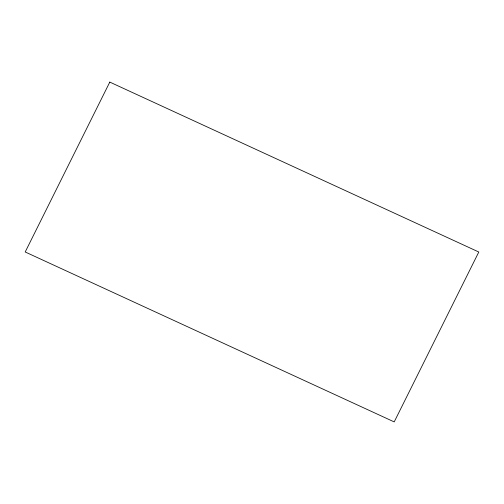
<?xml version="1.0" encoding="UTF-8"?>
<svg xmlns="http://www.w3.org/2000/svg" width="504" height="504" viewBox="0 0 504 504"><rect width="100%" height="100%" fill="white"/><g stroke="black" fill="none" stroke-linecap="round" stroke-linejoin="round"><path stroke-width="0.76" d="M109.796 82.095L25.2 251.981L394.204 421.905L478.8 252.019L109.796 82.095"/></g></svg>
